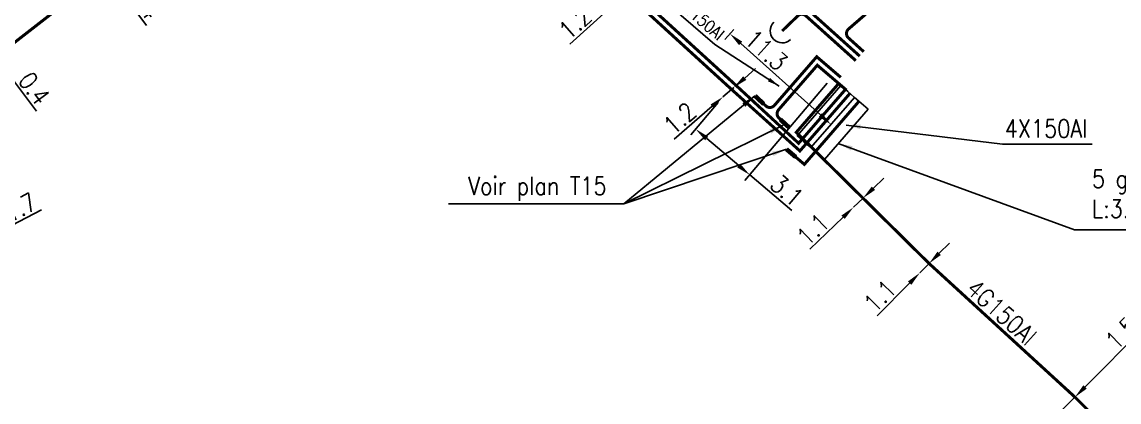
# Model space of a CAD drawing. Header units: millimetres. Extents: x 80000 to 81010, y 144000 to 145002.
# Drawn here: x 80611.1 to 80702.5, y 144583.4 to 144615.1 of the extents above; entities that cross this region are included whole.
import ezdxf
from ezdxf.enums import TextEntityAlignment as Align

# ---------------------------------------------------------------- set-up
doc = ezdxf.new("R2010")
doc.units = ezdxf.units.MM
doc.header["$PDMODE"] = 34
doc.linetypes.add('B_ST_AL', pattern=[2000, 1000, 1000])
doc.layers.get('0').update_dxf_attribs({"linetype": 'CONTINUOUS'})
doc.layers.get('Defpoints').update_dxf_attribs({"linetype": 'CONTINUOUS'})
for name, color, linetype in [('B_100', 3, 'CONTINUOUS'), ('B_110', 1, 'CONTINUOUS'), ('B_300', 7, 'CONTINUOUS'), ('B_400', 7, 'CONTINUOUS')]:
    doc.layers.add(name, color=color, linetype=linetype)
doc.styles.add('M_ROMANS', font='ROMANS.shx', dxfattribs={"width": 0.75})
doc.styles.get("Standard").update_dxf_attribs({"font": 'romans.shx', "width": 0.85})
doc.dimstyles.new('ISO-25', dxfattribs={"dimtxt": 1.5, "dimasz": 1.2, "dimexe": 0.625, "dimexo": 0.625, "dimgap": 0.25, "dimtad": 1, "dimdec": 1, "dimzin": 1, "dimdsep": 46, "dimtxsty": 'Standard', "dimcen": -0.5, "dimadec": 0, "dimazin": 0, "dimtfac": 1, "dimtdec": 1, "dimtmove": 0, "dimatfit": 3, "dimfxl": 0, "dimtolj": 1, "dimarcsym": 0})
doc.dimstyles.get("Standard").update_dxf_attribs({"dimtxt": 1.5, "dimasz": 1.2, "dimexe": 0.625, "dimexo": 0.625, "dimgap": 0.25, "dimtad": 1, "dimdec": 1, "dimzin": 0, "dimdsep": 46, "dimtxsty": 'Standard', "dimcen": -0.5, "dimadec": 0, "dimazin": 0, "dimtfac": 1, "dimtdec": 1, "dimtmove": 0, "dimatfit": 3, "dimfxl": 0, "dimtolj": 1, "dimtzin": 0, "dimarcsym": 0})

# ---------------------------------------------------------------- blocks, each defined once
blk = doc.blocks.new('*D563')
at = {"layer": 'B_100', "color": 0, "linetype": 'Continuous', "lineweight": -2, "transparency": 16777216}
for p, q in [((80607.952, 144613.454), (80607.231, 144614.414)), ((80608.172, 144612.119), (80608.172, 144612.119)), ((80608.672, 144612.494), (80608.912, 144612.174)), ((80608.412, 144611.799), (80608.412, 144611.799)), ((80609.632, 144611.215), (80612.293, 144607.67))]:
    blk.add_line(p, q, dxfattribs=at)
at = {"layer": 'B_100', "color": 0, "linetype": 'Continuous', "transparency": 16777216}
for points in [[(80608.112, 144613.574), (80607.792, 144613.334), (80608.672, 144612.494)], [(80609.792, 144611.335), (80609.472, 144611.095), (80608.912, 144612.174)]]:
    blk.add_solid(points, dxfattribs=at)
at = {"layer": 'Defpoints', "color": 0, "linetype": 'Continuous', "transparency": 16777216}
for p in [(80608.672, 144612.494), (80608.912, 144612.174), (80608.912, 144612.174)]:
    blk.add_point(p, dxfattribs=at)
at = {"layer": 'B_100', "color": 0, "linetype": 'Continuous', "transparency": 16777216, "insert": (80612.123, 144609.563), "char_height": 1.5, "attachment_point": 5, "rotation": 306.88754}
blk.add_mtext('\\A1;0.4', dxfattribs=at)
blk = doc.blocks.new('*D567')
at = {"layer": 'B_100', "color": 0, "linetype": 'Continuous', "lineweight": -2, "transparency": 16777216}
for p, q in [((80617.215, 144620.588), (80616.505, 144621.555)), ((80617.926, 144619.62), (80618.133, 144619.338)), ((80618.843, 144618.371), (80621.466, 144614.799))]:
    blk.add_line(p, q, dxfattribs=at)
at = {"layer": 'B_100', "color": 0, "linetype": 'Continuous', "transparency": 16777216}
for points in [[(80617.377, 144620.706), (80617.054, 144620.469), (80617.926, 144619.62)], [(80619.004, 144618.489), (80618.682, 144618.253), (80618.133, 144619.338)]]:
    blk.add_solid(points, dxfattribs=at)
at = {"layer": 'Defpoints', "color": 0, "linetype": 'Continuous', "transparency": 16777216}
for p in [(80617.926, 144619.62), (80618.133, 144619.338), (80618.133, 144619.338)]:
    blk.add_point(p, dxfattribs=at)
at = {"layer": 'B_100', "color": 0, "linetype": 'Continuous', "transparency": 16777216, "insert": (80621.316, 144616.693), "char_height": 1.5, "attachment_point": 5, "rotation": 306.28841}
blk.add_mtext('\\A1;0.4', dxfattribs=at)
blk = doc.blocks.new('*D474')
at = {"layer": 'B_100', "color": 0, "linetype": 'Continuous', "lineweight": -2, "transparency": 16777216}
for p, q in [((80671.345, 144610.427), (80672.253, 144611.211)), ((80670.437, 144609.643), (80669.531, 144608.861)), ((80668.622, 144608.077), (80665.451, 144605.34))]:
    blk.add_line(p, q, dxfattribs=at)
at = {"layer": 'B_100', "color": 0, "linetype": 'Continuous', "transparency": 16777216}
for points in [[(80671.214, 144610.579), (80671.476, 144610.276), (80670.437, 144609.643)], [(80668.492, 144608.229), (80668.753, 144607.926), (80669.531, 144608.861)]]:
    blk.add_solid(points, dxfattribs=at)
at = {"layer": 'Defpoints', "color": 0, "linetype": 'Continuous', "transparency": 16777216}
for p in [(80670.437, 144609.643), (80670.437, 144609.643), (80669.531, 144608.861)]:
    blk.add_point(p, dxfattribs=at)
at = {"layer": 'B_100', "color": 0, "linetype": 'Continuous', "transparency": 16777216, "insert": (80665.929, 144607.074), "char_height": 1.5, "attachment_point": 5, "rotation": 40.79733}
blk.add_mtext('\\A1;1.2', dxfattribs=at)
blk = doc.blocks.new('*D475')
at = {"layer": 'B_100', "color": 0, "linetype": 'Continuous', "lineweight": -2, "transparency": 16777216}
for p, q in [((80662.556, 144618.444), (80663.45, 144619.244)), ((80661.662, 144617.643), (80660.772, 144616.846)), ((80659.878, 144616.046), (80656.758, 144613.251))]:
    blk.add_line(p, q, dxfattribs=at)
at = {"layer": 'B_100', "color": 0, "linetype": 'Continuous', "transparency": 16777216}
for points in [[(80662.423, 144618.593), (80662.689, 144618.295), (80661.662, 144617.643)], [(80659.745, 144616.195), (80660.012, 144615.897), (80660.772, 144616.846)]]:
    blk.add_solid(points, dxfattribs=at)
at = {"layer": 'Defpoints', "color": 0, "linetype": 'Continuous', "transparency": 16777216}
for p in [(80661.662, 144617.643), (80661.662, 144617.643), (80660.772, 144616.846)]:
    blk.add_point(p, dxfattribs=at)
at = {"layer": 'B_100', "color": 0, "linetype": 'Continuous', "transparency": 16777216, "insert": (80657.204, 144614.993), "char_height": 1.5, "attachment_point": 5, "rotation": 41.84696}
blk.add_mtext('\\A1;1.2', dxfattribs=at)
blk = doc.blocks.new('*D477')
at = {"layer": 'B_400', "color": 0, "linetype": 'Continuous', "lineweight": -2, "transparency": 16777216}
for p, q in [((80670.427, 144614.464), (80669.694, 144613.647)), ((80677.647, 144607.354), (80671.005, 144613.311)), ((80678.075, 144606.033), (80678.958, 144607.018))]:
    blk.add_line(p, q, dxfattribs=at)
at = {"layer": 'B_400', "color": 0, "linetype": 'Continuous', "transparency": 16777216}
for points in [[(80671.138, 144613.46), (80670.871, 144613.162), (80670.112, 144614.112)], [(80677.781, 144607.503), (80677.514, 144607.205), (80678.541, 144606.553)]]:
    blk.add_solid(points, dxfattribs=at)
at = {"layer": 'Defpoints', "color": 0, "linetype": 'Continuous', "transparency": 16777216}
for p in [(80670.844, 144614.929), (80670.112, 144614.112), (80677.657, 144605.568)]:
    blk.add_point(p, dxfattribs=at)
at = {"layer": 'B_400', "color": 0, "linetype": 'Continuous', "transparency": 16777216, "insert": (80673.133, 144612.746), "char_height": 1.5, "attachment_point": 5, "rotation": 318.11315}
blk.add_mtext('\\A1;11.3', dxfattribs=at)
blk = doc.blocks.new('B_300_03')
at = {"color": 0, "linetype": 'Continuous'}
blk.add_solid([(-1, 0.75), (-1, 0), (1, 0.75), (1, 0)], dxfattribs=at)
at = {"color": 0, "linetype": 'Continuous', "style": 'M_ROMANS', "width": 0.75, "flags": 3}
for tag, p in [('DEF_LEG', (0, -4.25)), ('DEF_COUP', (0, -6.75)), ('DEF_TYPE', (0, -9.25))]:
    blk.add_attdef(tag, text='', height=1.2, dxfattribs=at).set_placement(p, align=Align.MIDDLE)
blk = doc.blocks.new('B_300_05')
at = {"color": 0, "linetype": 'Continuous'}
blk.add_arc((0, 0), 1, 270, 90, dxfattribs=at)
at = {"color": 0, "linetype": 'Continuous', "style": 'M_ROMANS', "width": 0.75, "flags": 3}
for tag, p in [('DEF_LEG', (0, -5)), ('DEF_COUP', (0, -7.5)), ('DEF_TYPE', (0, -10))]:
    blk.add_attdef(tag, text='', height=1.2, dxfattribs=at).set_placement(p, align=Align.MIDDLE)
blk = doc.blocks.new('*D1270')
at = {"layer": 'B_100', "color": 0, "linetype": 'Continuous', "lineweight": -2, "transparency": 16777216}
for p, q in [((80678.206, 144609.99), (80671.355, 144601.887)), ((80669.127, 144608.384), (80666.853, 144605.693)), ((80668.172, 144605.396), (80670.842, 144603.139)), ((80671.759, 144602.364), (80675.283, 144599.385))]:
    blk.add_line(p, q, dxfattribs=at)
at = {"layer": 'B_100', "color": 0, "linetype": 'Continuous', "transparency": 16777216}
for points in [[(80668.302, 144605.549), (80668.043, 144605.243), (80667.256, 144606.171)], [(80670.972, 144603.291), (80670.713, 144602.986), (80671.759, 144602.364)]]:
    blk.add_solid(points, dxfattribs=at)
at = {"layer": 'Defpoints', "color": 0, "linetype": 'Continuous', "transparency": 16777216}
for p in [(80678.61, 144610.468), (80669.531, 144608.861), (80667.256, 144606.171)]:
    blk.add_point(p, dxfattribs=at)
at = {"layer": 'B_100', "color": 0, "linetype": 'Continuous', "transparency": 16777216, "insert": (80674.856, 144601.055), "char_height": 1.5, "attachment_point": 5, "rotation": 319.78948}
blk.add_mtext('\\A1;3.1', dxfattribs=at)
blk = doc.blocks.new('*D1271')
at = {"layer": 'B_110', "color": 0, "linetype": 'Continuous', "lineweight": -2, "transparency": 16777216}
for p, q in [((80682.072, 144601.254), (80682.94, 144602.083)), ((80681.204, 144600.426), (80680.408, 144599.666)), ((80679.54, 144598.837), (80676.767, 144596.191))]:
    blk.add_line(p, q, dxfattribs=at)
at = {"layer": 'B_110', "color": 0, "linetype": 'Continuous', "transparency": 16777216}
for points in [[(80681.934, 144601.399), (80682.21, 144601.109), (80681.204, 144600.426)], [(80679.402, 144598.982), (80679.678, 144598.693), (80680.408, 144599.666)]]:
    blk.add_solid(points, dxfattribs=at)
at = {"layer": 'Defpoints', "color": 0, "linetype": 'Continuous', "transparency": 16777216}
for p in [(80681.204, 144600.426), (80680.408, 144599.666), (80680.408, 144599.666)]:
    blk.add_point(p, dxfattribs=at)
at = {"layer": 'B_110', "color": 0, "linetype": 'Continuous', "transparency": 16777216, "insert": (80677.026, 144597.821), "char_height": 1.5, "attachment_point": 5, "rotation": 43.66815}
blk.add_mtext('\\A1;1.1', dxfattribs=at)
blk = doc.blocks.new('*D1272')
at = {"layer": 'B_110', "color": 0, "linetype": 'Continuous', "lineweight": -2, "transparency": 16777216}
for p, q in [((80687.556, 144595.838), (80688.401, 144596.69)), ((80686.711, 144594.986), (80685.936, 144594.205)), ((80685.091, 144593.354), (80682.396, 144590.638))]:
    blk.add_line(p, q, dxfattribs=at)
at = {"layer": 'B_110', "color": 0, "linetype": 'Continuous', "transparency": 16777216}
for points in [[(80687.414, 144595.979), (80687.698, 144595.697), (80686.711, 144594.986)], [(80684.949, 144593.494), (80685.233, 144593.213), (80685.936, 144594.205)]]:
    blk.add_solid(points, dxfattribs=at)
at = {"layer": 'Defpoints', "color": 0, "linetype": 'Continuous', "transparency": 16777216}
for p in [(80686.711, 144594.986), (80685.936, 144594.205), (80685.936, 144594.205)]:
    blk.add_point(p, dxfattribs=at)
at = {"layer": 'B_110', "color": 0, "linetype": 'Continuous', "transparency": 16777216, "insert": (80682.611, 144592.274), "char_height": 1.5, "attachment_point": 5, "rotation": 45.2226}
blk.add_mtext('\\A1;1.1', dxfattribs=at)
blk = doc.blocks.new('*D1273')
at = {"layer": 'B_110', "color": 0, "linetype": 'Continuous', "lineweight": -2, "transparency": 16777216}
for p, q in [((80699.717, 144584.709), (80704.525, 144589.537)), ((80697.812, 144582.796), (80698.87, 144583.858)), ((80696.965, 144581.945), (80696.118, 144581.095))]:
    blk.add_line(p, q, dxfattribs=at)
at = {"layer": 'B_110', "color": 0, "linetype": 'Continuous', "transparency": 16777216}
for points in [[(80699.575, 144584.85), (80699.859, 144584.568), (80698.87, 144583.858)], [(80696.823, 144582.086), (80697.107, 144581.804), (80697.812, 144582.796)]]:
    blk.add_solid(points, dxfattribs=at)
at = {"layer": 'Defpoints', "color": 0, "linetype": 'Continuous', "transparency": 16777216}
for p in [(80698.87, 144583.858), (80697.812, 144582.796), (80697.812, 144582.796)]:
    blk.add_point(p, dxfattribs=at)
at = {"layer": 'B_110', "color": 0, "linetype": 'Continuous', "transparency": 16777216, "insert": (80702.762, 144589.184), "char_height": 1.5, "attachment_point": 5, "rotation": 45.1226}
blk.add_mtext('\\A1;1.5', dxfattribs=at)
blk = doc.blocks.new('*D1285')
at = {"layer": 'B_100', "color": 0, "linetype": 'Continuous', "lineweight": -2, "transparency": 16777216}
for p, q in [((80603.859, 144594.811), (80612.724, 144599.456)), ((80602.488, 144594.843), (80603.086, 144593.7)), ((80600.982, 144594.053), (80601.581, 144592.911)), ((80601.29, 144593.465), (80602.796, 144594.254)), ((80600.228, 144592.908), (80599.165, 144592.351))]:
    blk.add_line(p, q, dxfattribs=at)
at = {"layer": 'B_100', "color": 0, "linetype": 'Continuous', "transparency": 16777216}
for points in [[(80603.766, 144594.988), (80603.952, 144594.634), (80602.796, 144594.254)], [(80600.135, 144593.085), (80600.32, 144592.731), (80601.29, 144593.465)]]:
    blk.add_solid(points, dxfattribs=at)
at = {"layer": 'Defpoints', "color": 0, "linetype": 'Continuous', "transparency": 16777216}
for p in [(80602.198, 144595.396), (80600.692, 144594.607), (80602.796, 144594.254)]:
    blk.add_point(p, dxfattribs=at)
at = {"layer": 'B_100', "color": 0, "linetype": 'Continuous', "transparency": 16777216, "insert": (80610.936, 144599.648), "char_height": 1.5, "attachment_point": 5, "rotation": 27.65588}
blk.add_mtext('\\A1;1.7', dxfattribs=at)

msp = doc.modelspace()

# ---------------------------------------------------------------- linework, layer by layer
at = {"layer": 'B_100', "linetype": 'B_ST_AL', "const_width": 0.25, "flags": 128}
for points in [[(80680.933, 144612.249), (80676.805, 144615.951, -0.439855), (80676.797, 144616.688), (80680.671, 144620.318), (80689.279, 144627.66), (80696.809, 144633.918, 0.406742), (80696.882, 144634.612), (80696.194, 144635.484), (80692.325, 144640.388), (80687.07, 144646.418), (80679.252, 144655.412)], [(80639.851, 144635.6), (80639.851, 144635.6), (80637.93, 144634.189), (80632.426, 144629.767), (80628.78, 144626.881), (80626.128, 144624.961), (80618.133, 144619.338), (80608.912, 144612.174), (80605.754, 144609.992), (80604.825, 144609.232), (80603.047, 144608.086), (80599.125, 144605.137, 0.412977), (80599.061, 144604.576), (80603.25, 144599.227), (80603.25, 144599.227)], [(80680.599, 144611.877), (80676.438, 144615.609, 0.393041), (80675.757, 144615.596), (80674.466, 144614.352)], [(80679.35, 144610.485), (80677.345, 144612.202), (80673.815, 144608.149, -0.422845), (80673.099, 144608.11), (80672.926, 144608.27)], [(80679.822, 144609.424), (80677.393, 144611.496), (80674.164, 144607.788, 0.405635), (80674.201, 144607.092), (80674.312, 144606.983)]]:
    msp.add_lwpolyline(points, format="xyb", dxfattribs=at)
at = {"layer": 'B_100', "linetype": 'B_ST_AL'}
for points in [[(80680.12, 144609.157, 0.25, 0.25, 0), (80675.942, 144604.358, 0.25, 0.25, 0), (80670.268, 144609.459, 0.25, 0.25, 0), (80661.494, 144617.458, 0.25, 0.25, 0), (80646.216, 144631.194, 0.25, 0.25, 0), (80645.654, 144632.263, 0.25, 0.25, 0), (80642.087, 144637.322, 0.25, 0.25, 0), (80641.414, 144636.848, 0, 0, 0)], [(80679.748, 144609.491, 0.25, 0.25, 0), (80675.835, 144604.997, 0.25, 0.25, 0), (80670.606, 144609.827, 0.25, 0.25, 0), (80661.83, 144617.829, 0.25, 0.25, 0), (80646.588, 144631.533, 0.25, 0.25, 0), (80646.055, 144632.562, 0.25, 0.25, 0), (80642.494, 144637.612, 0.25, 0.25, 0), (80643.104, 144638.043, 0, 0, 0)]]:
    msp.add_lwpolyline(points, format="xyseb", dxfattribs=at)
at = {"layer": 'B_100', "linetype": 'B_ST_AL', "flags": 128}
msp.add_lwpolyline([(80746.072, 144600.673, 0.25, 0.25, 0), (80749.398, 144604.621, 0.25, 0.25, 0), (80749.869, 144605.153, 0.25, 0.25, 0.419056), (80749.821, 144605.864, 0.25, 0.25, 0), (80747.513, 144607.842, 0.25, 0.25, 0), (80740.773, 144613.969, 0.25, 0.25, 0), (80739.574, 144615.059, 0.25, 0.25, 0.106028), (80739.393, 144615.165, 0.25, 0.25, 0), (80733.45, 144617.103, 0.25, 0.25, 0), (80725.321, 144618.15, 0.25, 0.25, 0), (80721.082, 144619.309, 0.25, 0.25, 0), (80712.285, 144621.897, 0.25, 0.25, 0), (80708.158, 144623.315, 0.25, 0.25, 0), (80702.023, 144624.257, 0.25, 0.25, 0), (80691.423, 144623.994, 0.25, 0.25, 0.150647), (80691.144, 144623.9, 0.25, 0.25, 0), (80689.413, 144622.656, 0.25, 0.25, 0), (80685.915, 144619.63, 0.25, 0.25, 0), (80679.999, 144614.514, 0.25, 0.25, 0.451804), (80679.993, 144613.764, 0.25, 0.25, 0), (80681.266, 144612.621, 0, 0, 0)], format="xyseb", dxfattribs=at)
at = {"layer": 'B_100', "linetype": 'B_ST_AL', "const_width": 0.25, "flags": 128}
msp.add_lwpolyline([(80680.864, 144608.489), (80676.313, 144603.238), (80675.585, 144603.854)], dxfattribs=at)
at = {"layer": 'B_110', "linetype": 'B_ST_AL', "const_width": 0.25, "flags": 128}
msp.add_lwpolyline([(80679.173, 144609.972), (80675.645, 144605.914), (80686.711, 144594.986), (80698.87, 144583.858), (80714.826, 144567.954, -0.336649), (80715.538, 144565.145), (80708.88, 144556.677), (80704.819, 144550.516), (80699.579, 144544.273), (80695.838, 144539.788), (80692.567, 144535.574), (80689.484, 144531.693), (80682.393, 144522.616), (80678.391, 144518.174), (80672.63, 144512.583, -0.254809), (80670.173, 144513.822), (80670.173, 144513.822), (80663.519, 144520.313), (80651.436, 144507.961), (80651.436, 144507.961)], format="xyb", dxfattribs=at)
at = {"layer": 'B_400', "color": 7, "linetype": 'CONTINUOUS'}
for p, q in [((80679.359, 144609.806), (80675.711, 144605.617)), ((80679.359, 144609.806), (80679.924, 144609.313)), ((80680.49, 144608.821), (80679.924, 144609.313)), ((80680.49, 144608.821), (80676.843, 144604.632)), ((80680.49, 144608.821), (80676.85, 144604.64)), ((80680.49, 144608.821), (80681.056, 144608.328)), ((80681.621, 144607.836), (80681.056, 144608.328)), ((80681.621, 144607.836), (80677.981, 144603.655)), ((80675.711, 144605.617), (80676.277, 144605.124)), ((80676.843, 144604.632), (80676.277, 144605.124)), ((80676.85, 144604.64), (80677.415, 144604.147)), ((80677.981, 144603.655), (80677.415, 144604.147))]:
    msp.add_line(p, q, dxfattribs=at)

# ---------------------------------------------------------------- block references
at = {"layer": 'B_300', "rotation": 223.9405743915476}
msp.add_blockref('B_300_05', (80674.466, 144614.352), dxfattribs=at)
at = {"layer": 'B_300'}
for p, xscale, yscale, zscale, rotation in [((80672.432, 144608.471), 0.5000000000002558, 0.5000000000002558, 0.5000000000002558, 317.2670239581826), ((80674.553, 144606.506), 0.5000000000002558, 0.5000000000002558, 0.5000000000002558, 317.2670239581826), ((80675.082, 144604.034), 0.5, 0.5, 0.5, 319.7894819444556)]:
    msp.add_blockref('B_300_03', p, dxfattribs=dict(at, xscale=xscale, yscale=yscale, zscale=zscale, rotation=rotation))

# ---------------------------------------------------------------- texts
at = {"layer": 'B_100', "linetype": 'Continuous', "insert": (80668.871, 144613.247), "char_height": 1, "attachment_point": 9, "rotation": 319.07266}
msp.add_mtext('\\A1;(2x)4G150Al', dxfattribs=at)
at = {"layer": 'B_100', "linetype": 'Continuous', "insert": (80699.906, 144605.472), "char_height": 1.5, "attachment_point": 9}
msp.add_mtext('\\A1;4X150Al', dxfattribs=at)
at = {"layer": 'B_110', "linetype": 'Continuous', "width": 0.85}
msp.add_text('4G150Al', height=1.5, rotation=317.89455, dxfattribs=at).set_placement((80692.762, 144590.923), align=Align.MIDDLE)
at = {"layer": 'B_300', "linetype": 'Continuous', "insert": (80659.827, 144600.2), "char_height": 1.5, "attachment_point": 9}
msp.add_mtext('Voir plan T15', dxfattribs=at)
at = {"layer": 'B_400', "linetype": 'Continuous', "insert": (80700.294, 144602.788), "char_height": 1.5, "attachment_point": 1}
msp.add_mtext('5 gaines PVC160\\PL:3.6m', dxfattribs=at)

# ---------------------------------------------------------------- dimensions: what is measured, and where the dimension line sits
at = {"layer": 'B_100', "linetype": 'Continuous'}
for base, p1, p2, angle, picture, middle in [((80618.133, 144619.338), (80617.926, 144619.62), (80618.133, 144619.338), 306.28841, '*D567', (80621.316, 144616.693)), ((80608.912, 144612.174), (80608.672, 144612.494), (80608.912, 144612.174), 306.88754, '*D563', (80612.123, 144609.563))]:
    dim = msp.add_linear_dim(base=base, p1=p1, p2=p2, angle=angle, text='0.4', dimstyle='Standard', dxfattribs=at)
    dim.commit()
    dim.dimension.update_dxf_attribs({"geometry": picture, "text_midpoint": middle})
for base, p1, p2, angle, picture, middle in [((80661.662, 144617.643), (80660.772, 144616.846), (80661.662, 144617.643), 221.84696, '*D475', (80657.871, 144614.248)), ((80670.437, 144609.643), (80669.531, 144608.861), (80670.437, 144609.643), 220.79733, '*D474', (80666.582, 144606.317))]:
    dim = msp.add_linear_dim(base=base, p1=p1, p2=p2, angle=angle, dimstyle='ISO-25', dxfattribs=at)
    dim.commit()
    dim.dimension.update_dxf_attribs({"geometry": picture, "text_midpoint": middle, "dimtype": 160})
dim = msp.add_linear_dim(base=(80667.256, 144606.171), p1=(80678.61, 144610.468), p2=(80669.531, 144608.861), angle=319.78948, text='3.1', dimstyle='Standard', override={"dimfxl": 1.25}, dxfattribs=at)
dim.commit()
dim.dimension.update_dxf_attribs({"geometry": '*D1270', "text_midpoint": (80674.211, 144600.291), "dimtype": 160})
dim = msp.add_linear_dim(base=(80602.796, 144594.254), p1=(80600.692, 144594.607), p2=(80602.198, 144595.396), angle=207.65588, dimstyle='Standard', override={"dimfxl": 1.25}, dxfattribs=at)
dim.commit()
dim.dimension.update_dxf_attribs({"geometry": '*D1285', "text_midpoint": (80611.4, 144598.762), "dimtype": 160})
at = {"layer": 'B_110', "linetype": 'Continuous'}
for base, p1, p2, angle, picture, middle in [((80680.408, 144599.666), (80681.204, 144600.426), (80680.408, 144599.666), 43.66815, '*D1271', (80677.717, 144597.097)), ((80685.936, 144594.205), (80686.711, 144594.986), (80685.936, 144594.205), 45.2226, '*D1272', (80683.321, 144591.57)), ((80697.812, 144582.796), (80698.87, 144583.858), (80697.812, 144582.796), 45.1226, '*D1273', (80703.47, 144588.478))]:
    dim = msp.add_linear_dim(base=base, p1=p1, p2=p2, angle=angle, dimstyle='Standard', override={"dimfxl": 1.25}, dxfattribs=at)
    dim.commit()
    dim.dimension.update_dxf_attribs({"geometry": picture, "text_midpoint": middle, "dimtype": 160})
at = {"layer": 'B_400', "linetype": 'Continuous'}
dim = msp.add_linear_dim(base=(80670.112, 144614.112), p1=(80677.657, 144605.568), p2=(80670.844, 144614.929), angle=138.11315, dimstyle='Standard', dxfattribs=at)
dim.commit()
dim.dimension.update_dxf_attribs({"geometry": '*D477', "text_midpoint": (80672.465, 144612.002), "dimtype": 160})

# ---------------------------------------------------------------- leaders
at = {"layer": 'B_100', "linetype": 'Continuous', "annotation_type": 0, "has_hookline": 1, "hookline_direction": 1, "text_width": 7.448, "horizontal_direction": (0.755541, -0.655101, 0)}
msp.add_leader([(80674.204, 144609.755), (80668.838, 144613.208)], dimstyle='Standard', override={"dimasz": 1, "dimgap": 0.25, "dimtad": 1, "dimfxl": 1.25}, dxfattribs=at)
at = {"layer": 'B_100', "linetype": 'Continuous', "annotation_type": 0, "has_hookline": 1, "hookline_direction": 0, "text_width": 7.225}
msp.add_leader([(80679.804, 144606.51), (80692.817, 144604.931)], dimstyle='Standard', override={"dimgap": 0.25, "dimtad": 1}, dxfattribs=at)
at = {"layer": 'B_300', "linetype": 'Continuous', "annotation_type": 0, "has_hookline": 1, "hookline_direction": 1, "text_width": 13.175}
msp.add_leader([(80672.192, 144608.948), (80661.277, 144599.95), (80660.077, 144599.95)], dimstyle='Standard', override={"dimfxl": 1.25}, dxfattribs=at)
at = {"layer": 'B_300', "linetype": 'Continuous'}
for points in [[(80674.553, 144606.506), (80661.277, 144599.95)], [(80674.821, 144604.5), (80661.277, 144599.95)]]:
    msp.add_leader(points, dimstyle='Standard', override={"dimfxl": 1.25}, dxfattribs=at)
at = {"layer": 'B_400', "linetype": 'Continuous', "annotation_type": 0, "has_hookline": 1, "hookline_direction": 0, "text_width": 16.757}
msp.add_leader([(80679.14, 144604.984), (80698.844, 144597.788), (80700.044, 144597.788)], dimstyle='ISO-25', override={"dimgap": 0.25, "dimtad": 1}, dxfattribs=at)

doc.saveas('drawing.dxf')
